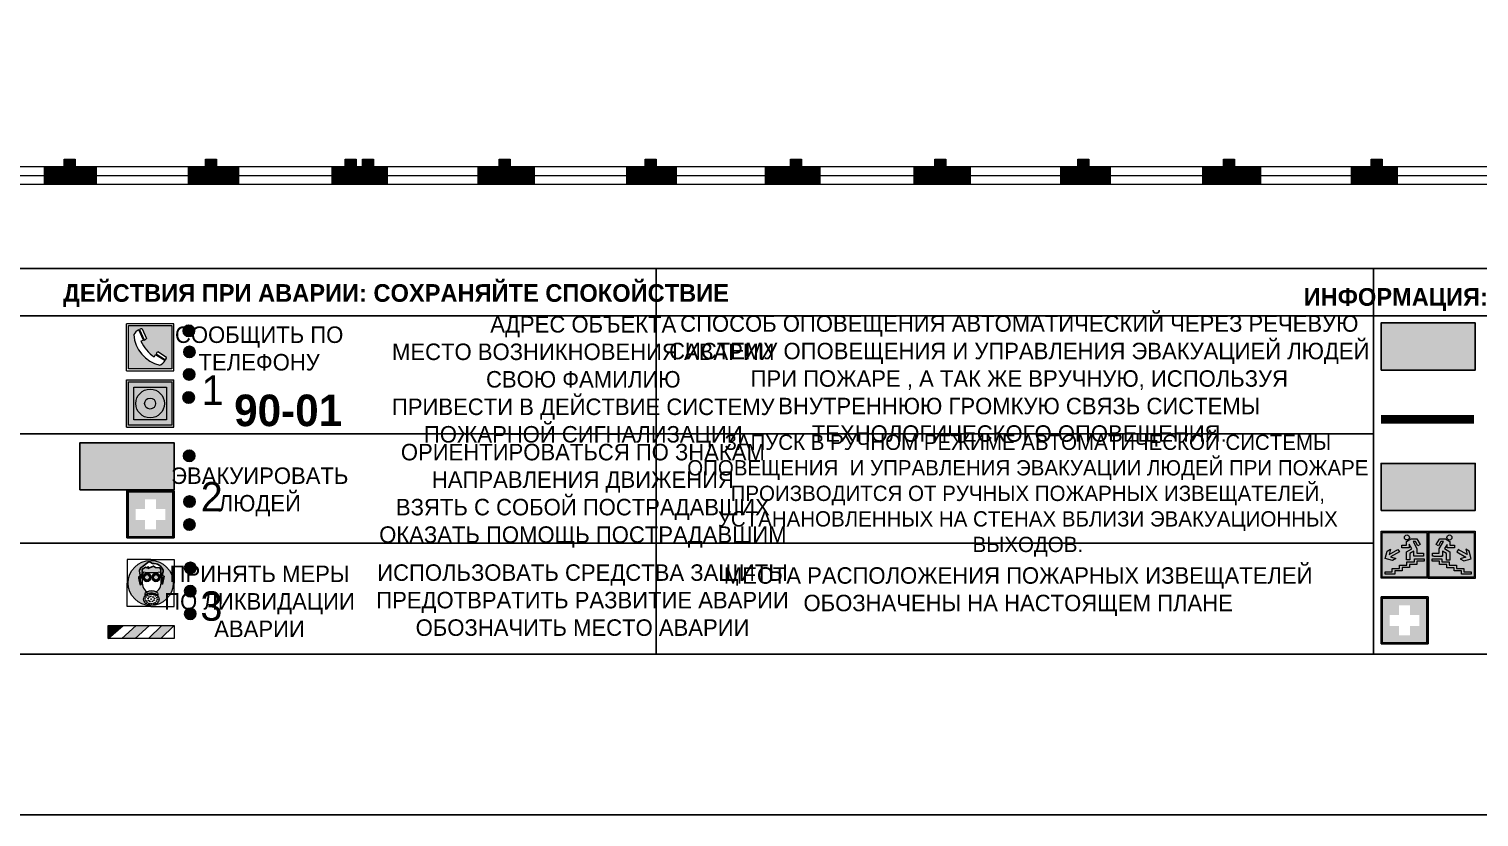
# Model space of a CAD drawing. Header units: millimetres. Extents: x 13810 to 67229, y 12374 to 21950.
# Drawn here: x 39945.2 to 40191.3, y 14549.1 to 14682.8 of the extents above; entities that cross this region are included whole.
import ezdxf

# ---------------------------------------------------------------- set-up
doc = ezdxf.new("R2010")
doc.units = ezdxf.units.MM
doc.layers.add('План_Штампы', color=7, linetype='Continuous')
doc.styles.add('обычный', font='arial.ttf')

# ---------------------------------------------------------------- blocks, each defined once
blk = doc.blocks.new('A$C38D26F80')
h = blk.add_hatch(color=5)
h.dxf.hatch_style = 1
h.paths.add_polyline_path([(-8.77, -4.48, 1), (-0.19, -4.48, 1)])
h.paths.add_polyline_path([(-6.75, -3.58), (-6.75, -3.31), (-6.62, -3.22), (-6.5, -3.22), (-6.42, -3.3), (-6.39, -3.28), (-6.59, -2.23), (-6.59, -2.01), (-6.38, -1.58), (-4.76, -0.4), (-4.13, -0.79, -0.362848), (-2.1, -2.1, -0.201049), (-2.17, -2.48, 0.085434), (-2.26, -3.13), (-1.9, -3.16), (-2.25, -4.7), (-2.4, -4.59), (-2.43, -4.34), (-2.36, -4.34), (-2.14, -3.34), (-2.47, -3.42), (-2.58, -1.95), (-2.77, -1.58), (-3.58, -1.52), (-3.92, -1.26), (-5.05, -1.73), (-4.87, -1.39), (-5.41, -1.6), (-5.41, -1.46), (-6.13, -1.87), (-6.18, -3.5), (-6.56, -3.47), (-6.37, -4.59), (-6.16, -4.43), (-6.16, -4.66), (-6.36, -4.79), (-6.37, -4.8), (-6.51, -4.76)], flags=16)
h.paths.add_polyline_path([(-6.51, -4.76), (-6.36, -4.79), (-6.37, -4.8)], flags=0)
h.paths.add_polyline_path([(-5.92, -2.34, 0.089508), (-2.67, -2.35), (-2.48, -3.88, -0.268602), (-3.4, -6.18, 0.262449), (-5.2, -6.18, -0.268602), (-6.11, -3.88)], flags=16)
edge = h.paths.add_edge_path(flags=16)
edge.add_ellipse((-5.19, -3.41), major_axis=(0, 0.842), ratio=0.848992, start_angle=0, end_angle=360)
edge = h.paths.add_edge_path(flags=0)
edge.add_ellipse((-5.19, -3.39), major_axis=(0, 0.665), ratio=0.853798, start_angle=0, end_angle=360)
edge = h.paths.add_edge_path(flags=0)
edge.add_ellipse((-5.19, -3.4), major_axis=(0, 0.528), ratio=0.864094, start_angle=0, end_angle=360)
edge = h.paths.add_edge_path(flags=16)
edge.add_ellipse((-3.47, -3.4), major_axis=(0, 0.842), ratio=0.848992, start_angle=0, end_angle=360)
h.paths.add_polyline_path([(-3.13, -6.45), (-3.13, -6.84, 0.383174), (-5.57, -6.85), (-5.57, -6.49, -0.369952)], flags=16)
edge = h.paths.add_edge_path(flags=0)
edge.add_ellipse((-3.47, -3.39), major_axis=(0, 0.665), ratio=0.853798, start_angle=0, end_angle=360)
edge = h.paths.add_edge_path(flags=0)
edge.add_ellipse((-3.47, -3.4), major_axis=(0, 0.528), ratio=0.864094, start_angle=0, end_angle=360)
edge = h.paths.add_edge_path(flags=16)
edge.add_ellipse((-4.34, -7.57), major_axis=(-1.48, 0), ratio=0.744955, start_angle=0, end_angle=360)
h.paths.add_polyline_path([(-5.01, -6.85, -1), (-5.15, -6.85, -1)], flags=0)
h.paths.add_polyline_path([(-5.33, -7.14, -1), (-5.47, -7.14, -1)], flags=0)
h.paths.add_polyline_path([(-4.61, -6.71, -1), (-4.74, -6.71, -1)], flags=16)
h.paths.add_polyline_path([(-5.43, -7.51, -1), (-5.57, -7.51, -1)], flags=0)
h.paths.add_polyline_path([(-4.26, -6.67, -1), (-4.4, -6.67, -1)], flags=16)
h.paths.add_polyline_path([(-4.74, -7.14, -1), (-4.88, -7.14, -1)], flags=0)
h.paths.add_polyline_path([(-4.93, -7.43, -1), (-5.07, -7.43, -1)], flags=0)
h.paths.add_polyline_path([(-4.41, -7.07, -1), (-4.54, -7.07, -1)], flags=0)
h.paths.add_polyline_path([(-5.33, -7.87, -1), (-5.46, -7.87, -1)], flags=0)
h.paths.add_polyline_path([(-3.8, -6.71, -1), (-3.94, -6.71, -1)], flags=16)
h.paths.add_polyline_path([(-4.85, -7.78, -1), (-4.98, -7.78, -1)], flags=0)
h.paths.add_polyline_path([(-3.96, -7.14, -1), (-4.1, -7.14, -1)], flags=0)
h.paths.add_polyline_path([(-4.33, -7.53, -1), (-4.47, -7.53, -1)], flags=0)
h.paths.add_polyline_path([(-5.09, -8.12, -1), (-5.23, -8.12, -1)], flags=0)
h.paths.add_polyline_path([(-3.5, -6.94, -1), (-3.64, -6.94, -1)], flags=0)
h.paths.add_polyline_path([(-4.54, -7.97, -1), (-4.68, -7.97, -1)], flags=0)
h.paths.add_polyline_path([(-3.66, -7.39, -1), (-3.8, -7.39, -1)], flags=0)
h.paths.add_polyline_path([(-4.73, -8.35, -1), (-4.86, -8.35, -1)], flags=0)
h.paths.add_polyline_path([(-4.09, -7.96, -1), (-4.23, -7.96, -1)], flags=0)
h.paths.add_polyline_path([(-3.77, -7.74, -1), (-3.91, -7.74, -1)], flags=0)
h.paths.add_polyline_path([(-3.22, -7.27, -1), (-3.35, -7.27, -1)], flags=0)
h.paths.add_polyline_path([(-4.34, -8.4, -1), (-4.47, -8.4, -1)], flags=0)
h.paths.add_polyline_path([(-3.16, -7.61, -1), (-3.3, -7.61, -1)], flags=0)
h.paths.add_polyline_path([(-3.9, -8.35, -1), (-4.04, -8.35, -1)], flags=0)
h.paths.add_polyline_path([(-3.32, -7.91, -1), (-3.46, -7.91, -1)], flags=0)
h.paths.add_polyline_path([(-3.55, -8.23, -1), (-3.69, -8.23, -1)], flags=0)
at = {"color": 5, "lineweight": 5}
for p, q in [((-4.48, 0), (-8.96, 0)), ((-8.96, 0), (-8.96, -4.48)), ((-4.48, 0), (0, 0)), ((0, 0), (0, -4.48)), ((-6.59, -2.01), (-6.38, -1.58)), ((-6.59, -2.23), (-6.59, -2.01)), ((-6.39, -3.28), (-6.59, -2.23)), ((-6.38, -1.58), (-4.76, -0.4)), ((-6.13, -1.87), (-6.18, -3.5)), ((-5.41, -1.46), (-6.13, -1.87)), ((-5.92, -2.34), (-6.11, -3.88)), ((-4.87, -1.39), (-5.41, -1.6)), ((-5.41, -1.6), (-5.41, -1.46)), ((-3.92, -1.26), (-5.05, -1.73)), ((-5.05, -1.73), (-4.87, -1.39)), ((-4.76, -0.4), (-4.13, -0.79)), ((-3.58, -1.52), (-3.92, -1.26)), ((-2.77, -1.58), (-3.58, -1.52)), ((-2.58, -1.95), (-2.77, -1.58)), ((-2.67, -2.34), (-2.48, -3.88)), ((-2.47, -3.42), (-2.58, -1.95)), ((-8.96, -8.96), (-8.96, -4.48)), ((-6.75, -3.31), (-6.62, -3.22)), ((-6.75, -3.58), (-6.75, -3.31)), ((-6.51, -4.76), (-6.75, -3.58)), ((-6.62, -3.22), (-6.5, -3.22)), ((-6.18, -3.5), (-6.56, -3.47)), ((-6.56, -3.47), (-6.37, -4.59)), ((-6.37, -4.8), (-6.51, -4.76)), ((-6.5, -3.22), (-6.42, -3.3)), ((-6.42, -3.3), (-6.39, -3.28)), ((-6.37, -4.59), (-6.16, -4.43)), ((-6.16, -4.66), (-6.37, -4.8)), ((-6.16, -4.43), (-6.16, -4.66)), ((-2.14, -3.34), (-2.47, -3.42)), ((-2.43, -4.34), (-2.4, -4.59)), ((-2.43, -4.34), (-2.36, -4.34)), ((-2.4, -4.59), (-2.25, -4.7)), ((-2.36, -4.34), (-2.14, -3.34)), ((-1.9, -3.16), (-2.26, -3.13)), ((-2.25, -4.7), (-1.9, -3.16)), ((0, -8.96), (0, -4.48)), ((-5.57, -6.49), (-5.57, -6.85)), ((-3.13, -6.45), (-3.13, -6.84)), ((-4.48, -8.96), (-8.96, -8.96)), ((-4.48, -8.96), (0, -8.96))]:
    blk.add_line(p, q, dxfattribs=at)
at = {"color": 5}
for p, q in [((-6.59, -2.01), (-6.38, -1.58)), ((-6.59, -2.23), (-6.59, -2.01)), ((-6.39, -3.28), (-6.59, -2.23)), ((-6.38, -1.58), (-4.76, -0.4)), ((-6.13, -1.87), (-6.18, -3.5)), ((-5.41, -1.46), (-6.13, -1.87)), ((-4.87, -1.39), (-5.41, -1.6)), ((-5.41, -1.6), (-5.41, -1.46)), ((-3.92, -1.26), (-5.05, -1.73)), ((-5.05, -1.73), (-4.87, -1.39)), ((-4.76, -0.4), (-4.13, -0.79)), ((-3.58, -1.52), (-3.92, -1.26)), ((-2.77, -1.58), (-3.58, -1.52)), ((-2.58, -1.95), (-2.77, -1.58)), ((-2.47, -3.42), (-2.58, -1.95)), ((-6.75, -3.31), (-6.62, -3.22)), ((-6.75, -3.58), (-6.75, -3.31)), ((-6.51, -4.76), (-6.75, -3.58)), ((-6.62, -3.22), (-6.5, -3.22)), ((-6.18, -3.5), (-6.56, -3.47)), ((-6.56, -3.47), (-6.37, -4.59)), ((-6.37, -4.8), (-6.51, -4.76)), ((-6.36, -4.79), (-6.51, -4.76)), ((-6.5, -3.22), (-6.42, -3.3)), ((-6.42, -3.3), (-6.39, -3.28)), ((-6.37, -4.59), (-6.16, -4.43)), ((-6.16, -4.66), (-6.37, -4.8)), ((-6.16, -4.66), (-6.36, -4.79)), ((-6.16, -4.43), (-6.16, -4.66)), ((-2.14, -3.34), (-2.47, -3.42)), ((-2.4, -4.59), (-2.43, -4.34)), ((-2.43, -4.34), (-2.36, -4.34)), ((-2.25, -4.7), (-2.4, -4.59)), ((-2.36, -4.34), (-2.14, -3.34)), ((-2.26, -3.13), (-1.9, -3.16)), ((-1.9, -3.16), (-2.25, -4.7))]:
    blk.add_line(p, q, dxfattribs=at)
at = {"color": 5, "lineweight": 5}
for centre, radius in [((-4.48, -4.48), 4.29), ((-5.5, -7.51), 0.0678), ((-5.4, -7.14), 0.0678), ((-5.4, -7.87), 0.0678), ((-5.16, -8.12), 0.0678), ((-5.08, -6.85), 0.0678), ((-5, -7.43), 0.0678), ((-4.91, -7.78), 0.0678), ((-4.81, -7.14), 0.0678), ((-4.67, -6.71), 0.0678), ((-4.61, -7.97), 0.0678), ((-4.47, -7.07), 0.0678), ((-4.4, -7.53), 0.0678), ((-4.33, -6.67), 0.0678), ((-4.16, -7.96), 0.0678), ((-4.03, -7.14), 0.0678), ((-3.87, -6.71), 0.0678), ((-3.84, -7.74), 0.0678), ((-3.73, -7.39), 0.0678), ((-3.62, -8.23), 0.0678), ((-3.57, -6.94), 0.0678), ((-3.39, -7.91), 0.0678), ((-3.28, -7.27), 0.0678), ((-3.23, -7.61), 0.0678), ((-4.79, -8.35), 0.0678), ((-4.4, -8.4), 0.0678), ((-3.97, -8.35), 0.0678)]:
    blk.add_circle(centre, radius, dxfattribs=at)
for centre, radius, start, end in [((-4.28, 6.66), 9.15, 259.6987, 280.1569), ((-0.47, -3.05), 1.79, 161.5846, 182.4584), ((-2.6, -2.2), 0.513, 326.4781, 11.7739), ((-3.66, -4.24), 2.47, 171.573, 231.7124), ((-4.93, -4.24), 2.47, 308.2876, 8.427), ((-4.33, -7.88), 1.87, 50.358, 131.5662), ((-4.34, -8.2), 1.82, 48.4943, 132.3565), ((-4.3, -7.78), 1.83, 60.5889, 119.4111)]:
    blk.add_arc(centre, radius, start, end, dxfattribs=at)
at = {"color": 5}
for centre, radius, start, end in [((-3.89, -2.66), 1.88, 17.387, 97.1599), ((-0.35, -3.07), 1.91, 162.2553, 181.7878), ((-2.6, -2.2), 0.511, 326.3906, 11.8614)]:
    blk.add_arc(centre, radius, start, end, dxfattribs=at)
at = {"color": 5, "lineweight": 5}
for centre, major_axis, ratio in [((-5.19, -3.41), (0, 0.842), 0.848992), ((-5.19, -3.39), (0, 0.665), 0.853798), ((-3.47, -3.4), (0, 0.842), 0.848992), ((-3.47, -3.39), (0, 0.665), 0.853798), ((-5.19, -3.4), (0, 0.528), 0.864094), ((-3.47, -3.4), (0, 0.528), 0.864094), ((-4.34, -7.57), (-1.48, 0), 0.744955)]:
    blk.add_ellipse(centre, major_axis=major_axis, ratio=ratio, dxfattribs=at)
blk = doc.blocks.new('A$C47DD6509')
at = {"lineweight": 5}
for points in [[(-8.69, 0), (-11.19, 0), (-11.19, -2.22)], [(-4.22, 0), (-6.45, 0), (-8.91, -2.22), (-6.61, -2.22)], [(0, 0), (-2.09, 0), (-4.36, -2.22), (-2.29, -2.22)]]:
    blk.add_hatch(color=242, dxfattribs=at).paths.add_polyline_path(points)
at = {"color": 242, "lineweight": 5}
for p, q in [((-11.19, -2.22), (-8.69, 0)), ((-11.19, -2.22), (-11.19, 0)), ((-11.19, 0), (-8.69, 0)), ((-11.19, 0), (0, 0)), ((-8.91, -2.22), (-6.45, 0)), ((-6.61, -2.22), (-4.22, 0)), ((-4.36, -2.22), (-2.09, 0)), ((-2.29, -2.22), (0, 0)), ((0, 0), (0, -2.22)), ((0, -2.22), (-11.19, -2.22))]:
    blk.add_line(p, q, dxfattribs=at)
blk = doc.blocks.new('A$C32E8229D')
at = {"true_color": 0xffffff}
blk.add_hatch(color=7, dxfattribs=at).paths.add_polyline_path([(0, 0), (0, -8), (16, -8), (16, 0)])
h = blk.add_hatch(color=126)
h.paths.add_polyline_path([(0.2, -0.2), (15.8, -0.2), (15.8, -7.8), (0.2, -7.8)])
h.paths.add_polyline_path([(13.49, -2.05), (12.08, -2.05), (11.37, -2.63, 0.162397), (11.29, -2.84), (11.29, -3.63), (10.35, -3.63), (10.35, -4.05), (11.68, -4.05), (11.68, -3.48), (12.26, -4.28), (11.29, -5.1), (11.29, -6.78), (11.85, -6.78), (11.85, -5.44), (12.8, -4.64), (12.8, -5.94), (14.46, -5.94), (14.46, -5.39), (13.45, -5.39), (13.45, -3.97), (12.46, -2.59), (13.15, -2.59), (13.69, -3.34), (14.18, -3)], flags=16)
h.paths.add_polyline_path([(10.74, -1.82, 1), (11.8, -1.82, 1)], flags=16)
h.paths.add_polyline_path([(9.39, -3.59), (5.99, -3.59), (6.56, -3.03), (5.91, -3.03), (5.1, -3.83), (5.91, -4.64), (6.56, -4.64), (5.99, -4.09), (9.39, -4.09)], flags=16)
h.paths.add_polyline_path([(4.29, -1.08), (1.72, -1.08), (1.72, -6.6), (4.29, -6.6)], flags=16)
at = {"color": 126}
blk.add_lwpolyline([(16, -8), (0, -8), (0, 0), (16, 0)], close=True, dxfattribs=at)
blk = doc.blocks.new('A$C18900ED3')
h = blk.add_hatch(color=126)
h.paths.add_polyline_path([(-0.18, -0.18), (-7.02, -0.18), (-7.02, -7.02), (-0.18, -7.02)])
h.paths.add_polyline_path([(-5.89, -4.46), (-5.89, -2.77), (-4.46, -2.77), (-4.46, -1.31), (-2.77, -1.31), (-2.77, -2.77), (-1.33, -2.77), (-1.33, -4.46), (-2.77, -4.46), (-2.77, -5.89), (-4.46, -5.89), (-4.46, -4.46)], flags=16)
at = {"color": 126}
for p, q in [((-7.2, 0), (-7.2, -7.2)), ((0, 0), (-7.2, 0)), ((0, -7.2), (0, 0)), ((-7.02, -7.02), (-7.02, -0.18)), ((-7.02, -0.18), (-0.18, -0.18)), ((-0.18, -0.18), (-0.18, -7.02)), ((-7.2, -7.2), (0, -7.2)), ((-0.18, -7.02), (-7.02, -7.02))]:
    blk.add_line(p, q, dxfattribs=at)
blk = doc.blocks.new('A$C456E1F9C')
at = {"lineweight": 5}
h = blk.add_hatch(color=242, dxfattribs=at)
h.paths.add_polyline_path([(0.51, -1.47), (0.51, -13.26), (12.29, -13.26), (12.29, -1.47)])
h.paths.add_polyline_path([(5.42, -4.95, -0.254479), (4.78, -5.4), (3.52, -2.53, -0.209735), (4.23, -2.4)], flags=16)
h.paths.add_polyline_path([(8.53, -8.6), (10.87, -10.17), (10.54, -10.76), (8.03, -9.13, -0.192251)], flags=16)
h.paths.add_polyline_path([(4.61, -5.49, 0.005518), (3.87, -5.72, 0.128647), (7.49, -10.01, 0.00809), (7.83, -9.33), (10.47, -10.97, -0.16736), (8.99, -12.25, -0.327862), (1.95, -3.95, -0.166952), (3.36, -2.62)], flags=16)
at = {"color": 242, "lineweight": 5}
for p, q in [((0, -13.77), (0, -0.97)), ((12.8, -0.97), (0, -0.97)), ((4.61, -5.49), (3.36, -2.62)), ((3.52, -2.53), (4.78, -5.4)), ((4.23, -2.4), (5.42, -4.95)), ((12.8, -13.77), (12.8, -0.97)), ((7.83, -9.33), (10.47, -10.97)), ((8.03, -9.13), (10.54, -10.76)), ((10.81, -10.12), (8.53, -8.6)), ((10.54, -10.76), (10.8, -10.3)), ((10.8, -10.3), (10.81, -10.12)), ((0, -13.77), (12.8, -13.77))]:
    blk.add_line(p, q, dxfattribs=at)
blk.add_lwpolyline([(0.51, -1.47), (12.29, -1.47), (12.29, -13.26), (0.51, -13.26)], close=True, dxfattribs=at)
for centre, radius, start, end in [((4.59, -5.34), 2.99, 114.2845, 152.1974), ((4.02, -3.27), 0.891, 76.3284, 123.7092), ((11.12, -3.31), 9.19, 183.9915, 256.6009), ((14.98, -39.1), 35.17, 107.1487, 108.4135), ((13.86, -0.94), 11.08, 205.5536, 234.8762), ((4.68, -4.59), 0.824, 276.9621, 334.0723), ((-13.31, 0.8), 23.44, 332.5487, 334.4027), ((8.94, -9.5), 0.989, 114.4092, 157.9388), ((7.87, -9.46), 3, 291.9291, 329.9329)]:
    blk.add_arc(centre, radius, start, end, dxfattribs=at)
blk = doc.blocks.new('A$C54414219')
at = {"true_color": 0xffffff}
h = blk.add_hatch(color=7, dxfattribs=at)
h.paths.add_polyline_path([(2.39, -9.45), (2.39, -18.3), (11.23, -18.3), (11.23, -9.45)], flags=0)
h.paths.add_polyline_path([(10.71, -13.87, -1), (2.92, -13.87, -1)], flags=0)
h.paths.add_polyline_path([(8.3, -13.87, -1), (5.33, -13.87, -1)], flags=0)
h.paths.add_polyline_path([(0.41, -7.47), (0.41, -20.27), (13.21, -20.27), (13.21, -7.47)])
h.paths.add_polyline_path([(0.92, -19.77), (12.71, -19.77), (12.71, -7.98), (0.92, -7.98)], flags=16)
h.paths.add_polyline_path([(11.23, -9.45), (11.23, -18.3), (2.39, -18.3), (2.39, -9.45)], flags=0)
at = {"lineweight": 5}
h = blk.add_hatch(color=242, dxfattribs=at)
h.paths.add_polyline_path([(12.71, -7.98), (0.92, -7.98), (0.92, -19.77), (12.71, -19.77)])
h.paths.add_polyline_path([(11.23, -18.3), (2.39, -18.3), (2.39, -9.45), (11.23, -9.45)], flags=16)
h.paths.add_polyline_path([(10.71, -13.87, -1), (2.92, -13.87, -1)], flags=0)
h.paths.add_polyline_path([(8.3, -13.87, -1), (5.33, -13.87, -1)], flags=0)
at = {"true_color": 0xffffff}
h = blk.add_hatch(color=7, dxfattribs=at)
h.paths.add_polyline_path([(2.39, -9.45), (2.39, -18.3), (11.23, -18.3), (11.23, -9.45)])
h.paths.add_polyline_path([(10.71, -13.87, -1), (2.92, -13.87, -1)], flags=16)
h.paths.add_polyline_path([(8.3, -13.87, -1), (5.33, -13.87, -1)], flags=0)
at = {"lineweight": 5}
h = blk.add_hatch(color=242, dxfattribs=at)
h.paths.add_polyline_path([(2.92, -13.87, 1), (10.71, -13.87, 1)])
h.paths.add_polyline_path([(8.3, -13.87, -1), (5.33, -13.87, -1)], flags=16)
at = {"color": 242, "lineweight": 5}
for p, q in [((0.41, -20.27), (0.41, -7.47)), ((0.41, -7.47), (13.21, -7.47)), ((0.41, -7.47), (13.21, -7.47)), ((13.21, -20.27), (13.21, -7.47)), ((0.41, -20.27), (13.21, -20.27))]:
    blk.add_line(p, q, dxfattribs=at)
for points in [[(0.92, -7.98), (12.71, -7.98), (12.71, -19.77), (0.92, -19.77)], [(2.39, -9.45), (11.23, -9.45), (11.23, -18.3), (2.39, -18.3)]]:
    blk.add_lwpolyline(points, close=True, dxfattribs=at)
for radius in [3.89, 1.49]:
    blk.add_circle((6.81, -13.87), radius, dxfattribs=at)
blk = doc.blocks.new('A$C7B4425F7')
at = {"true_color": 0xffffff}
blk.add_hatch(color=7, dxfattribs=at).paths.add_polyline_path([(0, 0), (-16, 0), (-16, -8), (0, -8)])
h = blk.add_hatch(color=126)
h.paths.add_polyline_path([(-0.2, -0.2), (-15.8, -0.2), (-15.8, -7.8), (-0.2, -7.8)])
h.paths.add_polyline_path([(-11.76, -2.03), (-11.76, -3.66), (-11.17, -3.66, -0.568275), (-11.17, -6.18), (-12.58, -6.18), (-12.58, -2.03)], flags=16)
h.paths.add_polyline_path([(-13.33, -4.12, -0.495768), (-13.59, -6.18), (-15.03, -6.18), (-15.03, -2.03), (-13.59, -2.03, -0.487973)], flags=16)
h.paths.add_polyline_path([(-10.25, -2.03), (-9.48, -2.03), (-9.48, -6.18), (-10.25, -6.18)], flags=16)
h.paths.add_polyline_path([(-13.84, -3.69), (-14.24, -3.69), (-14.24, -3.03), (-13.9, -3.03, -0.692621)], flags=0)
h.paths.add_polyline_path([(-9.15, -2.03), (-8.4, -2.03), (-8.04, -3.07), (-7.68, -2.03), (-6.93, -2.03), (-7.64, -4.1), (-6.93, -6.18), (-7.68, -6.18), (-8.04, -5.14), (-8.4, -6.18), (-9.15, -6.18), (-8.44, -4.1)], flags=16)
h.paths.add_polyline_path([(-11.76, -4.46), (-11.42, -4.46, -0.692621), (-11.36, -5.12), (-11.76, -5.12)], flags=0)
h.paths.add_polyline_path([(-13.9, -5.2), (-14.24, -5.2), (-14.24, -4.55), (-13.84, -4.55, -0.708038)], flags=0)
edge = h.paths.add_edge_path(flags=16)
edge.add_ellipse((-5.51, -4.08), major_axis=(0, 2.05), ratio=0.586184, start_angle=0, end_angle=360)
edge = h.paths.add_edge_path(flags=0)
edge.add_ellipse((-5.51, -4.08), major_axis=(0, 1.14), ratio=0.454828, start_angle=0, end_angle=360)
h.paths.add_polyline_path([(-4.13, -4.96, 0.377264), (-3.48, -4.52, 0.0555), (-3.16, -2.03), (-1.66, -2.03), (-1.66, -4.96), (-0.96, -4.96), (-0.96, -7.01), (-1.75, -7.01), (-1.75, -6.18), (-3.3, -6.18), (-3.3, -7.02), (-4.13, -7.02)], flags=16)
h.paths.add_polyline_path([(-2.73, -2.91), (-2.28, -2.91), (-2.28, -4.96), (-3.05, -4.96, 0.079136)], flags=0)
at = {"color": 126}
blk.add_lwpolyline([(-16, -8), (0, -8), (0, 0), (-16, 0)], close=True, dxfattribs=at)
blk = doc.blocks.new('вниз 3')
at = {"lineweight": 0, "true_color": 0xffffff}
h = blk.add_hatch(color=7, dxfattribs=at)
h.dxf.hatch_style = 1
h.paths.add_polyline_path([(40997.5, -4475.69), (40997.25, -4475.28), (40995.76, -4476.15), (40995.97, -4475.23), (40995.39, -4475.56), (40995.05, -4476.83), (40996.33, -4477.17), (40996.91, -4476.83), (40996, -4476.55)], flags=0)
h.paths.add_polyline_path([(40999.81, -4473.95), (41000.22, -4473.95), (41000.64, -4474.67), (41001.03, -4474.43), (41000.46, -4473.49), (41000.42, -4473.49), (40999.43, -4473.49), (40998.68, -4473.92), (40998.68, -4474.57), (40997.88, -4474.57), (40997.88, -4475), (40999.14, -4475), (40999.14, -4474.43), (40999.14, -4474.38), (40999.59, -4475.15), (40998.72, -4475.67), (40998.72, -4477.06), (40999.24, -4477.06), (40999.24, -4475.96), (40999.95, -4475.56), (40999.95, -4476.43), (41001.61, -4476.43), (41001.61, -4475.88), (41000.47, -4475.88), (41000.47, -4475.12)], flags=0)
h.paths.add_polyline_path([(40999.2, -4473.24, 1), (40998.35, -4473.24, 1)], flags=0)
h.paths.add_polyline_path([(41000.46, -4477.26), (41001.69, -4477.26), (41001.69, -4476.84), (41000.03, -4476.84), (41000.03, -4477.39), (40998.78, -4477.39), (40998.78, -4477.95), (40997.53, -4477.95), (40997.53, -4478.5), (40996.29, -4478.5), (40996.29, -4479.06), (40995.05, -4479.06), (40995.05, -4479.48), (40995.29, -4479.48), (40996.72, -4479.48), (40996.72, -4478.92), (40997.97, -4478.92), (40997.97, -4478.36), (40999.2, -4478.36), (40999.2, -4477.81), (41000.46, -4477.81)], flags=0)
h.paths.add_polyline_path([(41002.37, -4472.17), (40994.37, -4472.17), (40994.37, -4480.17), (41002.37, -4480.17)])
h.paths.add_polyline_path([(41002.16, -4479.96), (40994.57, -4479.96), (40994.57, -4472.37), (41002.16, -4472.37)], flags=16)
h.paths.add_polyline_path([(41001.61, -4475.88), (41001.61, -4476.43), (40999.95, -4476.43), (40999.95, -4475.56), (40999.24, -4475.96), (40999.24, -4477.06), (40998.72, -4477.06), (40998.72, -4475.67), (40999.59, -4475.15), (40999.14, -4474.38), (40999.14, -4474.43), (40999.14, -4475), (40997.88, -4475), (40997.88, -4474.57), (40998.68, -4474.57), (40998.68, -4473.92), (40999.43, -4473.49), (41000.42, -4473.49), (41000.46, -4473.49), (41001.03, -4474.43), (41000.64, -4474.67), (41000.22, -4473.95), (40999.81, -4473.95), (41000.47, -4475.12), (41000.47, -4475.88)], flags=0)
h.paths.add_polyline_path([(41001.69, -4476.84), (41001.69, -4477.26), (41000.46, -4477.26), (41000.46, -4477.81), (40999.2, -4477.81), (40999.2, -4478.36), (40997.97, -4478.36), (40997.97, -4478.92), (40996.72, -4478.92), (40996.72, -4479.48), (40995.05, -4479.48), (40995.05, -4479.06), (40996.29, -4479.06), (40996.29, -4478.5), (40997.53, -4478.5), (40997.53, -4477.95), (40998.78, -4477.95), (40998.78, -4477.39), (41000.03, -4477.39), (41000.03, -4476.84)], flags=0)
h.paths.add_polyline_path([(40998.35, -4473.24, -1), (40999.2, -4473.24, -1)], flags=0)
h.paths.add_polyline_path([(40997.5, -4475.69), (40996, -4476.55), (40996.91, -4476.83), (40996.33, -4477.17), (40995.05, -4476.83), (40995.39, -4475.56), (40995.97, -4475.23), (40995.76, -4476.15), (40997.25, -4475.28)], flags=0)
at = {"lineweight": 0}
h = blk.add_hatch(color=126, dxfattribs=at)
h.dxf.hatch_style = 1
h.paths.add_polyline_path([(41002.16, -4472.37), (40994.57, -4472.37), (40994.57, -4479.96), (41002.16, -4479.96)])
h.paths.add_polyline_path([(40995.97, -4475.23), (40995.76, -4476.15), (40997.25, -4475.28), (40997.5, -4475.69), (40996, -4476.55), (40996.91, -4476.83), (40996.33, -4477.17), (40995.05, -4476.83), (40995.39, -4475.56)], flags=16)
h.paths.add_polyline_path([(40997.88, -4474.57), (40998.68, -4474.57), (40998.68, -4473.92), (40999.43, -4473.49), (41000.42, -4473.49), (41000.46, -4473.49), (41001.03, -4474.43), (41000.64, -4474.67), (41000.22, -4473.95), (40999.81, -4473.95), (41000.47, -4475.12), (41000.47, -4475.88), (41001.61, -4475.88), (41001.61, -4476.43), (40999.95, -4476.43), (40999.95, -4475.56), (40999.24, -4475.96), (40999.24, -4477.06), (40998.72, -4477.06), (40998.72, -4475.67), (40999.59, -4475.15), (40999.14, -4474.38), (40999.14, -4474.43), (40999.14, -4475), (40997.88, -4475)], flags=16)
h.paths.add_polyline_path([(40998.35, -4473.24, -1), (40999.2, -4473.24, -1)], flags=16)
h.paths.add_polyline_path([(40997.53, -4477.95), (40998.78, -4477.95), (40998.78, -4477.39), (41000.03, -4477.39), (41000.03, -4476.84), (41001.69, -4476.84), (41001.69, -4477.26), (41000.46, -4477.26), (41000.46, -4477.81), (40999.2, -4477.81), (40999.2, -4478.36), (40997.97, -4478.36), (40997.97, -4478.92), (40996.72, -4478.92), (40996.72, -4479.48), (40995.05, -4479.48), (40995.05, -4479.06), (40996.29, -4479.06), (40996.29, -4478.5), (40997.53, -4478.5)], flags=16)
at = {"lineweight": 0, "true_color": 0xffffff}
h = blk.add_hatch(color=7, dxfattribs=at)
h.dxf.hatch_style = 1
h.paths.add_polyline_path([(40999.2, -4473.24, 1), (40998.35, -4473.24, 1)])
h.paths.add_polyline_path([(40999.81, -4473.95), (41000.22, -4473.95), (41000.64, -4474.67), (41001.03, -4474.43), (41000.46, -4473.49), (41000.42, -4473.49), (40999.43, -4473.49), (40998.68, -4473.92), (40998.68, -4474.57), (40997.88, -4474.57), (40997.88, -4475), (40999.14, -4475), (40999.14, -4474.43), (40999.14, -4474.38), (40999.59, -4475.15), (40998.72, -4475.67), (40998.72, -4477.06), (40999.24, -4477.06), (40999.24, -4475.96), (40999.95, -4475.56), (40999.95, -4476.43), (41001.61, -4476.43), (41001.61, -4475.88), (41000.47, -4475.88), (41000.47, -4475.12)])
h.paths.add_polyline_path([(40999.2, -4477.81), (41000.46, -4477.81), (41000.46, -4477.26), (41001.69, -4477.26), (41001.69, -4476.84), (41000.03, -4476.84), (41000.03, -4477.39), (40998.78, -4477.39), (40998.78, -4477.95), (40997.53, -4477.95), (40997.53, -4478.5), (40996.29, -4478.5), (40996.29, -4479.06), (40995.05, -4479.06), (40995.05, -4479.48), (40995.29, -4479.48), (40996.72, -4479.48), (40996.72, -4478.92), (40997.97, -4478.92), (40997.97, -4478.36), (40999.2, -4478.36)])
h.paths.add_polyline_path([(40997.5, -4475.69), (40997.25, -4475.28), (40995.76, -4476.15), (40995.97, -4475.23), (40995.39, -4475.56), (40995.05, -4476.83), (40996.33, -4477.17), (40996.91, -4476.83), (40996, -4476.55)])
at = {"color": 126, "lineweight": 0}
for points in [[(40994.37, -4472.17), (41002.37, -4472.17), (41002.37, -4480.17), (40994.37, -4480.17)], [(40994.57, -4472.37), (41002.16, -4472.37), (41002.16, -4479.96), (40994.57, -4479.96)]]:
    blk.add_lwpolyline(points, close=True, dxfattribs=at)
for points in [[(40999.14, -4474.43), (40999.14, -4475), (40997.88, -4475), (40997.88, -4474.57), (40998.68, -4474.57), (40998.68, -4473.92), (40999.43, -4473.49), (41000.42, -4473.49), (41000.46, -4473.49), (41001.03, -4474.43), (41000.64, -4474.67), (41000.22, -4473.95), (40999.81, -4473.95), (41000.47, -4475.12), (41000.47, -4475.88), (41001.61, -4475.88), (41001.61, -4476.43), (40999.95, -4476.43), (40999.95, -4475.56), (40999.24, -4475.96), (40999.24, -4477.06), (40998.72, -4477.06), (40998.72, -4475.67), (40999.59, -4475.15), (40999.14, -4474.38), (40999.14, -4474.43)], [(40995.05, -4476.83), (40995.39, -4475.56), (40995.97, -4475.23), (40995.76, -4476.15), (40997.25, -4475.28), (40997.5, -4475.69), (40996, -4476.55), (40996.91, -4476.83), (40996.33, -4477.17), (40995.05, -4476.83)], [(40995.29, -4479.48), (40995.05, -4479.48), (40995.05, -4479.06), (40996.29, -4479.06), (40996.29, -4478.5), (40997.53, -4478.5), (40997.53, -4477.95), (40998.78, -4477.95), (40998.78, -4477.39), (41000.03, -4477.39), (41000.03, -4476.84), (41001.69, -4476.84), (41001.69, -4477.26), (41000.46, -4477.26), (41000.46, -4477.81), (40999.2, -4477.81), (40999.2, -4478.36), (40997.97, -4478.36), (40997.97, -4478.92), (40996.72, -4478.92), (40996.72, -4479.48), (40995.05, -4479.48)]]:
    blk.add_lwpolyline(points, dxfattribs=at)
blk.add_circle((40998.77, -4473.24), 0.426, dxfattribs=at)
blk = doc.blocks.new('вниз')
at = {"lineweight": 0, "true_color": 0xffffff}
h = blk.add_hatch(color=7, dxfattribs=at)
h.dxf.hatch_style = 1
h.paths.add_polyline_path([(40994.51, -4472.22), (40986.51, -4472.22), (40986.51, -4480.22), (40994.51, -4480.22)])
h.paths.add_polyline_path([(40994.31, -4472.42), (40994.31, -4480.01), (40986.71, -4480.01), (40986.71, -4472.42)], flags=16)
h.paths.add_polyline_path([(40988.43, -4473.53), (40989.43, -4473.53), (40990.19, -4473.96), (40990.19, -4474.6), (40991, -4474.6), (40991, -4475.06), (40989.73, -4475.06), (40989.73, -4474.46), (40989.3, -4475.18), (40990.17, -4475.7), (40990.17, -4477.11), (40989.63, -4477.11), (40989.63, -4476.01), (40988.94, -4475.59), (40988.94, -4476.46), (40988.94, -4476.46), (40987.47, -4476.46), (40987.26, -4476.46), (40987.26, -4475.92), (40988.4, -4475.92), (40988.4, -4475.2), (40989.1, -4473.99), (40988.66, -4473.99), (40988.24, -4474.7), (40987.86, -4474.47), (40988.41, -4473.56)], flags=0)
h.paths.add_polyline_path([(40990.55, -4473.29, -1), (40989.69, -4473.29, -1)], flags=0)
h.paths.add_polyline_path([(40988.85, -4476.89), (40988.85, -4477.43), (40990.1, -4477.43), (40990.1, -4477.99), (40991.34, -4477.99), (40991.34, -4478.54), (40992.59, -4478.54), (40992.59, -4479.09), (40993.83, -4479.09), (40993.83, -4479.52), (40992.17, -4479.52), (40992.17, -4478.97), (40990.91, -4478.97), (40990.91, -4478.41), (40989.68, -4478.41), (40989.68, -4477.86), (40988.43, -4477.86), (40988.43, -4477.31), (40987.6, -4477.31), (40987.18, -4477.31), (40987.18, -4476.89)], flags=0)
h.paths.add_polyline_path([(40991.61, -4475.33), (40993.12, -4476.2), (40992.9, -4475.27), (40993.48, -4475.6), (40993.83, -4476.88), (40992.56, -4477.22), (40991.97, -4476.88), (40992.9, -4476.61), (40991.38, -4475.74), (40991.58, -4475.39)], flags=0)
h.paths.add_polyline_path([(40990.19, -4473.96), (40989.43, -4473.53), (40988.43, -4473.53), (40988.41, -4473.56), (40987.86, -4474.47), (40988.24, -4474.7), (40988.66, -4473.99), (40989.1, -4473.99), (40988.4, -4475.2), (40988.4, -4475.92), (40987.26, -4475.92), (40987.26, -4476.46), (40987.47, -4476.46), (40988.94, -4476.46), (40988.94, -4476.27), (40988.94, -4475.59), (40989.63, -4476.01), (40989.63, -4477.11), (40990.17, -4477.11), (40990.17, -4475.7), (40989.3, -4475.18), (40989.73, -4474.46), (40989.73, -4475.06), (40991, -4475.06), (40991, -4474.6), (40990.19, -4474.6)], flags=0)
h.paths.add_polyline_path([(40990.55, -4473.29, 1), (40989.69, -4473.29, 1)], flags=0)
h.paths.add_polyline_path([(40991.61, -4475.33), (40991.58, -4475.39), (40991.38, -4475.74), (40992.9, -4476.61), (40991.97, -4476.88), (40992.56, -4477.22), (40993.83, -4476.88), (40993.48, -4475.6), (40992.9, -4475.27), (40993.12, -4476.2)], flags=0)
h.paths.add_polyline_path([(40990.1, -4477.43), (40988.85, -4477.43), (40988.85, -4476.89), (40987.18, -4476.89), (40987.18, -4477.31), (40987.6, -4477.31), (40988.43, -4477.31), (40988.43, -4477.86), (40989.68, -4477.86), (40989.68, -4478.41), (40990.91, -4478.41), (40990.91, -4478.97), (40992.17, -4478.97), (40992.17, -4479.52), (40993.83, -4479.52), (40993.83, -4479.09), (40992.59, -4479.09), (40992.59, -4478.54), (40991.34, -4478.54), (40991.34, -4477.99), (40990.1, -4477.99)], flags=0)
at = {"lineweight": 0}
h = blk.add_hatch(color=126, dxfattribs=at)
h.dxf.hatch_style = 1
h.paths.add_polyline_path([(40994.31, -4472.42), (40986.71, -4472.42), (40986.71, -4480.01), (40994.31, -4480.01)])
h.paths.add_polyline_path([(40988.43, -4473.53), (40989.43, -4473.53), (40990.19, -4473.96), (40990.19, -4474.6), (40991, -4474.6), (40991, -4475.06), (40989.73, -4475.06), (40989.73, -4474.46), (40989.3, -4475.18), (40990.17, -4475.7), (40990.17, -4477.11), (40989.63, -4477.11), (40989.63, -4476.01), (40988.94, -4475.59), (40988.94, -4476.46), (40988.94, -4476.46), (40987.47, -4476.46), (40987.26, -4476.46), (40987.26, -4475.92), (40988.4, -4475.92), (40988.4, -4475.2), (40989.1, -4473.99), (40988.66, -4473.99), (40988.24, -4474.7), (40987.86, -4474.47), (40988.41, -4473.56)], flags=16)
h.paths.add_polyline_path([(40990.55, -4473.29, -1), (40989.69, -4473.29, -1)], flags=16)
h.paths.add_polyline_path([(40988.85, -4476.89), (40988.85, -4477.43), (40990.1, -4477.43), (40990.1, -4477.99), (40991.34, -4477.99), (40991.34, -4478.54), (40992.59, -4478.54), (40992.59, -4479.09), (40993.83, -4479.09), (40993.83, -4479.52), (40992.17, -4479.52), (40992.17, -4478.97), (40990.91, -4478.97), (40990.91, -4478.41), (40989.68, -4478.41), (40989.68, -4477.86), (40988.43, -4477.86), (40988.43, -4477.31), (40987.6, -4477.31), (40987.18, -4477.31), (40987.18, -4476.89)], flags=16)
h.paths.add_polyline_path([(40991.61, -4475.33), (40993.12, -4476.2), (40992.9, -4475.27), (40993.48, -4475.6), (40993.83, -4476.88), (40992.56, -4477.22), (40991.97, -4476.88), (40992.9, -4476.61), (40991.38, -4475.74), (40991.58, -4475.39)], flags=16)
at = {"lineweight": 0, "true_color": 0xffffff}
h = blk.add_hatch(color=7, dxfattribs=at)
h.dxf.hatch_style = 1
h.paths.add_polyline_path([(40989.73, -4474.46), (40989.73, -4475.06), (40991, -4475.06), (40991, -4474.6), (40990.19, -4474.6), (40990.19, -4473.96), (40989.43, -4473.53), (40988.43, -4473.53), (40988.41, -4473.56), (40987.86, -4474.47), (40988.24, -4474.7), (40988.66, -4473.99), (40989.1, -4473.99), (40988.4, -4475.2), (40988.4, -4475.92), (40987.26, -4475.92), (40987.26, -4476.46), (40987.47, -4476.46), (40988.94, -4476.46), (40988.94, -4475.59), (40989.63, -4476.01), (40989.63, -4477.11), (40990.17, -4477.11), (40990.17, -4475.7), (40989.3, -4475.18)])
h.paths.add_polyline_path([(40989.69, -4473.29, 1), (40990.55, -4473.29, 1)])
h.paths.add_polyline_path([(40991.61, -4475.33), (40991.58, -4475.39), (40991.38, -4475.74), (40992.9, -4476.61), (40991.97, -4476.88), (40992.56, -4477.22), (40993.83, -4476.88), (40993.48, -4475.6), (40992.9, -4475.27), (40993.12, -4476.2)])
h.paths.add_polyline_path([(40990.1, -4477.43), (40988.85, -4477.43), (40988.85, -4476.89), (40987.18, -4476.89), (40987.18, -4477.31), (40987.6, -4477.31), (40988.43, -4477.31), (40988.43, -4477.86), (40989.68, -4477.86), (40989.68, -4478.41), (40990.91, -4478.41), (40990.91, -4478.97), (40992.17, -4478.97), (40992.17, -4479.52), (40993.83, -4479.52), (40993.83, -4479.09), (40992.59, -4479.09), (40992.59, -4478.54), (40991.34, -4478.54), (40991.34, -4477.99), (40990.1, -4477.99)])
at = {"color": 126, "lineweight": 0}
for points in [[(40986.51, -4472.22), (40994.51, -4472.22), (40994.51, -4480.22), (40986.51, -4480.22)], [(40986.71, -4472.42), (40994.31, -4472.42), (40994.31, -4480.01), (40986.71, -4480.01)]]:
    blk.add_lwpolyline(points, close=True, dxfattribs=at)
for points in [[(40987.47, -4476.46), (40987.26, -4476.46), (40987.26, -4475.92), (40988.4, -4475.92), (40988.4, -4475.2), (40989.1, -4473.99), (40988.66, -4473.99), (40988.24, -4474.7), (40987.86, -4474.47), (40988.41, -4473.56), (40988.43, -4473.53), (40989.43, -4473.53), (40990.19, -4473.96), (40990.19, -4474.6), (40991, -4474.6), (40991, -4475.06), (40989.73, -4475.06), (40989.73, -4474.46), (40989.3, -4475.18), (40990.17, -4475.7), (40990.17, -4477.11), (40989.63, -4477.11), (40989.63, -4476.01), (40988.94, -4475.59), (40988.94, -4476.46)], [(40991.58, -4475.39), (40991.38, -4475.74), (40992.9, -4476.61), (40991.97, -4476.88), (40992.56, -4477.22), (40993.83, -4476.88), (40993.48, -4475.6), (40992.9, -4475.27), (40993.12, -4476.2), (40991.61, -4475.33), (40991.58, -4475.39)], [(40987.6, -4477.31), (40987.18, -4477.31), (40987.18, -4476.89), (40988.85, -4476.89), (40988.85, -4477.43), (40990.1, -4477.43), (40990.1, -4477.99), (40991.34, -4477.99), (40991.34, -4478.54), (40992.59, -4478.54), (40992.59, -4479.09), (40993.83, -4479.09), (40993.83, -4479.52), (40992.17, -4479.52), (40992.17, -4478.97), (40990.91, -4478.97), (40990.91, -4478.41), (40989.68, -4478.41), (40989.68, -4477.86), (40988.43, -4477.86), (40988.43, -4477.31), (40987.6, -4477.31)], [(40987.47, -4476.46), (40988.94, -4476.46), (40988.94, -4476.27)]]:
    blk.add_lwpolyline(points, dxfattribs=at)
blk.add_circle((40990.12, -4473.29), 0.432, dxfattribs=at)

msp = doc.modelspace()

# ---------------------------------------------------------------- hatches: boundary and pattern name
at = {"lineweight": 0}
h = msp.add_hatch(color=256, dxfattribs=at)
h.dxf.hatch_style = 1
h.paths.add_polyline_path([(39951.13, 14657.96), (39952.99, 14657.96), (39952.99, 14660.72), (39951.13, 14660.72)])
h = msp.add_hatch(color=256, dxfattribs=at)
h.dxf.hatch_style = 1
h.paths.add_polyline_path([(39975.13, 14657.96), (39977, 14657.96), (39977, 14660.72), (39975.13, 14660.72)])
h = msp.add_hatch(color=256, dxfattribs=at)
h.dxf.hatch_style = 1
h.paths.add_polyline_path([(39998.81, 14657.96), (40000.67, 14657.96), (40000.67, 14660.72), (39998.81, 14660.72)])
h = msp.add_hatch(color=256, dxfattribs=at)
h.dxf.hatch_style = 1
h.paths.add_polyline_path([(40001.79, 14657.96), (40003.66, 14657.96), (40003.66, 14660.72), (40001.79, 14660.72)])
h = msp.add_hatch(color=256, dxfattribs=at)
h.dxf.hatch_style = 1
h.paths.add_polyline_path([(40024.95, 14657.96), (40026.82, 14657.96), (40026.82, 14660.72), (40024.95, 14660.72)])
h = msp.add_hatch(color=256, dxfattribs=at)
h.dxf.hatch_style = 1
h.paths.add_polyline_path([(40049.76, 14657.96), (40051.62, 14657.96), (40051.62, 14660.72), (40049.76, 14660.72)])
h = msp.add_hatch(color=256, dxfattribs=at)
h.dxf.hatch_style = 1
h.paths.add_polyline_path([(40074.4, 14657.96), (40076.27, 14657.96), (40076.27, 14660.72), (40074.4, 14660.72)])
h = msp.add_hatch(color=256, dxfattribs=at)
h.dxf.hatch_style = 1
h.paths.add_polyline_path([(40098.88, 14657.96), (40100.74, 14657.96), (40100.74, 14660.72), (40098.88, 14660.72)])
h = msp.add_hatch(color=256, dxfattribs=at)
h.dxf.hatch_style = 1
h.paths.add_polyline_path([(40123.17, 14657.96), (40125.04, 14657.96), (40125.04, 14660.72), (40123.17, 14660.72)])
h = msp.add_hatch(color=256, dxfattribs=at)
h.dxf.hatch_style = 1
h.paths.add_polyline_path([(40147.89, 14657.96), (40149.76, 14657.96), (40149.76, 14660.72), (40147.89, 14660.72)])
h = msp.add_hatch(color=256, dxfattribs=at)
h.dxf.hatch_style = 1
h.paths.add_polyline_path([(40172.95, 14657.96), (40174.82, 14657.96), (40174.82, 14660.72), (40172.95, 14660.72)])
h = msp.add_hatch(color=256, dxfattribs=at)
h.dxf.hatch_style = 1
h.paths.add_polyline_path([(39971.32, 14631.57, 1), (39973.25, 14631.57, 1)])
h = msp.add_hatch(color=256, dxfattribs=at)
h.dxf.hatch_style = 1
h.paths.add_polyline_path([(39971.43, 14627.99, 1), (39973.36, 14627.99, 1)])
h = msp.add_hatch(color=256, dxfattribs=at)
h.dxf.hatch_style = 1
h.paths.add_polyline_path([(39971.39, 14624.18, 1), (39973.32, 14624.18, 1)])
h = msp.add_hatch(color=256, dxfattribs=at)
h.dxf.hatch_style = 1
h.paths.add_polyline_path([(39971.31, 14620.25, 1), (39973.24, 14620.25, 1)])
h = msp.add_hatch(color=256, dxfattribs=at)
h.dxf.hatch_style = 1
h.paths.add_polyline_path([(39971.39, 14610.36, 1), (39973.32, 14610.36, 1)])
h = msp.add_hatch(color=256, dxfattribs=at)
h.dxf.hatch_style = 1
h.paths.add_polyline_path([(39971.43, 14602.58, 1), (39973.36, 14602.58, 1)])
h = msp.add_hatch(color=256, dxfattribs=at)
h.dxf.hatch_style = 1
h.paths.add_polyline_path([(39971.42, 14598.68, 1), (39973.35, 14598.68, 1)])
h = msp.add_hatch(color=256, dxfattribs=at)
h.dxf.hatch_style = 1
h.paths.add_polyline_path([(39971.58, 14591.32, 1), (39973.51, 14591.32, 1)])
h = msp.add_hatch(color=256, dxfattribs=at)
h.dxf.hatch_style = 1
h.paths.add_polyline_path([(39971.58, 14587.38, 1), (39973.51, 14587.38, 1)])
h = msp.add_hatch(color=256, dxfattribs=at)
h.dxf.hatch_style = 1
h.paths.add_polyline_path([(39971.58, 14583.55, 1), (39973.51, 14583.55, 1)])

# ---------------------------------------------------------------- linework, layer by layer
at = {"color": 126, "lineweight": 0, "true_color": 0x008754}
for points in [[(39738.71, 14944.45), (40338.71, 14944.45), (40338.71, 14549.45), (39738.71, 14549.45)], [(39738.71, 14944.45), (40338.71, 14944.45), (40338.71, 14549.45), (39738.71, 14549.45)], [(39738.71, 14944.45), (40338.71, 14944.45), (40338.71, 14549.45), (39738.71, 14549.45)], [(39738.71, 14944.45), (40338.71, 14944.45), (40338.71, 14549.45), (39738.71, 14549.45)], [(39738.71, 14549.45), (40338.71, 14549.45), (40338.71, 14154.45), (39738.71, 14154.45)], [(39738.71, 14549.45), (40338.71, 14549.45), (40338.71, 14154.45), (39738.71, 14154.45)], [(39738.71, 14549.45), (40338.71, 14549.45), (40338.71, 14154.45), (39738.71, 14154.45)], [(39738.71, 14549.45), (40338.71, 14549.45), (40338.71, 14154.45), (39738.71, 14154.45)]]:
    msp.add_lwpolyline(points, close=True, dxfattribs=at)
at = {"lineweight": 0}
for points in [[(39833.21, 14659.46), (40266.32, 14659.46)], [(39951.13, 14657.96), (39951.13, 14660.72), (39952.99, 14660.72), (39952.99, 14657.96), (39951.13, 14657.96)], [(39975.13, 14657.96), (39975.13, 14660.72), (39977, 14660.72), (39977, 14657.96), (39975.13, 14657.96)], [(39998.81, 14657.96), (39998.81, 14660.72), (40000.67, 14660.72), (40000.67, 14657.96), (39998.81, 14657.96)], [(40001.79, 14657.96), (40001.79, 14660.72), (40003.66, 14660.72), (40003.66, 14657.96), (40001.79, 14657.96)], [(40024.95, 14657.96), (40024.95, 14660.72), (40026.82, 14660.72), (40026.82, 14657.96), (40024.95, 14657.96)], [(40049.76, 14657.96), (40049.76, 14660.72), (40051.62, 14660.72), (40051.62, 14657.96), (40049.76, 14657.96)], [(40074.4, 14657.96), (40074.4, 14660.72), (40076.27, 14660.72), (40076.27, 14657.96), (40074.4, 14657.96)], [(40098.88, 14657.96), (40098.88, 14660.72), (40100.74, 14660.72), (40100.74, 14657.96), (40098.88, 14657.96)], [(40123.17, 14657.96), (40123.17, 14660.72), (40125.04, 14660.72), (40125.04, 14657.96), (40123.17, 14657.96)], [(40147.89, 14657.96), (40147.89, 14660.72), (40149.76, 14660.72), (40149.76, 14657.96), (40147.89, 14657.96)], [(40172.95, 14657.96), (40172.95, 14660.72), (40174.82, 14660.72), (40174.82, 14657.96), (40172.95, 14657.96)], [(39833.21, 14657.96), (40266.32, 14657.96)], [(39833.21, 14656.46), (40266.32, 14656.46)]]:
    msp.add_lwpolyline(points, dxfattribs=at)
at = {"lineweight": 0, "const_width": 3}
for points in [[(39956.71, 14657.96), (39947.64, 14657.96)], [(39980.88, 14657.96), (39972.09, 14657.96)], [(40006.11, 14657.96), (39996.47, 14657.96)], [(40031.05, 14657.96), (40021.27, 14657.96)], [(40055.14, 14657.96), (40046.5, 14657.96)], [(40079.52, 14657.96), (40070.02, 14657.96)], [(40105.03, 14657.96), (40095.25, 14657.96)], [(40128.78, 14657.96), (40120.13, 14657.96)], [(40154.29, 14657.96), (40144.22, 14657.96)], [(40177.53, 14657.96), (40169.45, 14657.96)]]:
    msp.add_lwpolyline(points, dxfattribs=at)
for points in [[(39907.84, 14634.11), (40051.61, 14634.11), (40051.61, 14642.16), (39907.84, 14642.16)], [(40051.61, 14642.16), (40173.33, 14642.16), (40173.33, 14576.71), (40051.61, 14576.71)], [(40051.61, 14642.16), (40173.33, 14642.16), (40173.33, 14634.11), (40051.61, 14634.11)], [(40173.33, 14634.11), (40317.09, 14634.11), (40317.09, 14642.16), (40173.33, 14642.16)], [(39907.84, 14634.11), (40051.61, 14634.11), (40051.61, 14576.71), (39907.84, 14576.71)], [(40051.61, 14634.11), (40173.33, 14634.11), (40173.33, 14614.11), (40051.61, 14614.11)], [(40173.33, 14634.11), (40317.09, 14634.11), (40317.09, 14576.71), (40173.33, 14576.71)], [(40173.33, 14614.11), (40051.61, 14614.11), (40051.61, 14595.54), (40173.33, 14595.54)]]:
    msp.add_lwpolyline(points, close=True)
at = {"color": 126, "lineweight": 80, "true_color": 0x008754, "const_width": 1.5}
msp.add_lwpolyline([(40190.42, 14616.54), (40174.62, 14616.54)], dxfattribs=at)
for points in [[(39966.26, 14614.11), (39907.84, 14614.11), (40051.61, 14614.11)], [(39966.26, 14595.54), (39907.84, 14595.54), (40051.61, 14595.54)]]:
    msp.add_lwpolyline(points)
for centre in [(39972.29, 14631.57), (39972.39, 14627.99), (39972.35, 14624.18), (39972.27, 14620.25), (39972.36, 14610.36), (39972.4, 14602.58), (39972.39, 14598.68), (39972.55, 14591.32), (39972.54, 14587.38), (39972.54, 14583.55)]:
    msp.add_circle(centre, 0.966)

# ---------------------------------------------------------------- block references
for name, p, xscale, yscale, zscale in [('A$C456E1F9C', (39961.73, 14633.39), 0.625, 0.625, 0.625), ('A$C54414219', (39961.47, 14627.9), 0.625, 0.625, 0.625), ('A$C18900ED3', (39969.8, 14604.43), 1.111111111007631, 1.111111111007631, 1.111111111007631), ('A$C38D26F80', (39969.82, 14592.77), 0.8928571427240968, 0.8928571427240968, 0.8928571427240968), ('A$C18900ED3', (40182.62, 14586.42), 1.111111111007631, 1.111111111007631, 1.111111111007631)]:
    msp.add_blockref(name, p, dxfattribs=dict(xscale=xscale, yscale=yscale, zscale=zscale))
at = {"xscale": -1}
msp.add_blockref('A$C32E8229D', (39969.8, 14612.58), dxfattribs=at)
at = {"color": 126, "true_color": 0x008754}
for name, p in [('вниз 3', (-819.75, 19069.74)), ('вниз', (-803.89, 19069.78))]:
    msp.add_blockref(name, p, dxfattribs=at)
at = {"color": 242, "true_color": 0xc1121c}
msp.add_blockref('A$C47DD6509', (39969.82, 14581.55), dxfattribs=at)
at = {"layer": 'План_Штампы'}
msp.add_blockref('A$C7B4425F7', (40190.62, 14632.91), dxfattribs=at)
at = {"layer": 'План_Штампы', "color": 126, "true_color": 0x008754, "xscale": -1}
msp.add_blockref('A$C32E8229D', (40190.62, 14609.08), dxfattribs=at)

# ---------------------------------------------------------------- texts
at = {"lineweight": 0, "attachment_point": 5, "style": 'обычный'}
for s, insert, char_height, width in [('{\\fProxima Nova Rg|b1|i0|c204|p2;ДЕЙСТВИЯ ПРИ АВАРИИ: СОХРАНЯЙТЕ СПОКОЙСТВИЕ\\H1.6644x; }', (40007.45, 14637.56), 3, 175.1736), ('{\\fProxima Nova Rg|b1|i0|c204|p2;ИНФОРМАЦИЯ:\\H1.1997x; }', (40177.13, 14636.89), 3, 175.1736), ('{\\fProxima Nova Rg|b0|i0|c204|p2;СПОСОБ ОПОВЕЩЕНИЯ АВТОМАТИЧЕСКИЙ ЧЕРЕЗ РЕЧЕВУЮ СИСТЕМУ ОПОВЕЩЕНИЯ И УПРАВЛЕНИЯ ЭВАКУАЦИЕЙ ЛЮДЕЙ ПРИ ПОЖАРЕ , А ТАК ЖЕ ВРУЧНУЮ, ИСПОЛЬЗУЯ ВНУТРЕННЮЮ ГРОМКУЮ СВЯЗЬ СИСТЕМЫ ТЕХНОЛОГИЧЕСКОГО ОПОВЕЩЕНИЯ.}', (40113.23, 14623.07), 2.8, 118.5618), ('{\\fProxima Nova Rg|b0|i0|c204|p2;СООБЩИТЬ ПО \\PТЕЛЕФОНУ}', (39984.23, 14628.56), 2.8, 126.6484), ('\\pi-8.4,l8.4,t8.4;{\\fProxima Nova Rg|b0|i0|c204|p2;АДРЕС ОБЪЕКТА\\PМЕСТО ВОЗНИКНОВЕНИЯ АВАРИИ\\PСВОЮ ФАМИЛИЮ\\PПРИВЕСТИ В ДЕЙСТВИЕ СИСТЕМУ \\PПОЖАРНОЙ СИГНАЛИЗАЦИИ}', (40039.24, 14622.94), 2.8, 126.6484), ('{\\fProxima Nova Rg|b0|i0|c204|p2;1\\H1.1667x; }', (39976.33, 14621.49), 5, 126.6484), ('{\\fProxima Nova Rg|b1|i0|c204|p2;\\H1.0714x;90-01\\fProxima Nova Rg|b0|i0|c204|p2;\\H0.93331x; \\H1.3449x; }', (39989.15, 14618.03), 5, 126.6484), ('\\pi-8.4,l8.4,t8.4;{\\fProxima Nova Rg|b0|i0|c204|p2;ОРИЕНТИРОВАТЬСЯ ПО ЗНАКАМ \\PНАПРАВЛЕНИЯ ДВИЖЕНИЯ\\PВЗЯТЬ С СОБОЙ ПОСТРАДАВШИХ\\PОКАЗАТЬ ПОМОЩЬ ПОСТРАДАВШИМ}', (40039.17, 14603.58), 2.8, 126.6484), ('{\\fProxima Nova Rg|b0|i0|c204|p2;\\P\\pt7.8;ЗАПУСК В РУЧНОМ РЕЖИМЕ АВТОМАТИЧЕСКОЙ СИСТЕМЫ ОПОВЕЩЕНИЯ  И УПРАВЛЕНИЯ ЭВАКУАЦИИ ЛЮДЕЙ ПРИ ПОЖАРЕ ПРОИЗВОДИТСЯ ОТ РУЧНЫХ ПОЖАРНЫХ ИЗВЕЩАТЕЛЕЙ, УСТАНАНОВЛЕННЫХ НА СТЕНАХ ВБЛИЗИ ЭВАКУАЦИОННЫХ ВЫХОДОВ. }', (40114.68, 14605.78), 2.6, 121.7868), ('{\\fProxima Nova Rg|b0|i0|c204|p2;ЭВАКУИРОВАТЬ \\PЛЮДЕЙ}', (39984.33, 14604.24), 2.8, 126.6484), ('{\\fProxima Nova Rg|b0|i0|c204|p2;2\\H1.1967x; }', (39976.18, 14603.41), 5, 126.6484), ('{\\fProxima Nova Rg|b0|i0|c204|p2;ПРИНЯТЬ МЕРЫ \\PПО ЛИКВИДАЦИИ \\PАВАРИИ}', (39984.29, 14585.66), 2.8, 126.6484), ('\\pi-8.4,l8.4,t8.4;{\\fProxima Nova Rg|b0|i0|c204|p2;ИСПОЛЬЗОВАТЬ СРЕДСТВА ЗАЩИТЫ \\PПРЕДОТВРАТИТЬ РАЗВИТИЕ АВАРИИ\\PОБОЗНАЧИТЬ МЕСТО АВАРИИ}', (40039.11, 14585.85), 2.8, 126.6484), ('\\pt8.4;{\\fProxima Nova Rg|b0|i0|c204|p2;\\PМЕСТА РАСПОЛОЖЕНИЯ ПОЖАРНЫХ ИЗВЕЩАТЕЛЕЙ ОБОЗНАЧЕНЫ НА НАСТОЯЩЕМ ПЛАНЕ}', (40113.04, 14589.64), 2.8, 118.5618), ('{\\fProxima Nova Rg|b0|i0|c204|p2;3\\H1.1967x; }', (39976.12, 14584.83), 5, 126.6484)]:
    msp.add_mtext(s, dxfattribs=dict(at, insert=insert, char_height=char_height, width=width))

doc.saveas('drawing.dxf')
